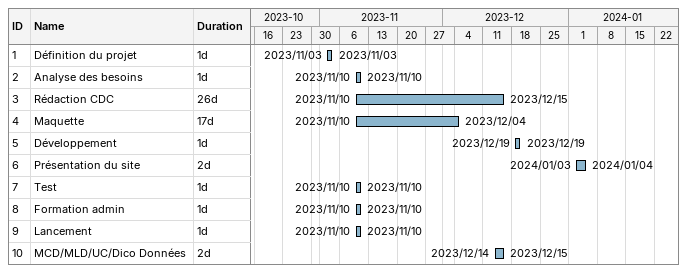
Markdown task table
| ID | Task | Duration | Start | Finish |
|---|---|---|---|---|
| 1 | Définition du projet | 1d | 2023-11-03 | 2023-11-03 |
| 2 | Analyse des besoins | 1d | 2023-11-10 | 2023-11-10 |
| 3 | Rédaction CDC | 26d | 2023-11-10 | 2023-12-15 |
| 4 | Maquette | 17d | 2023-11-10 | 2023-12-04 |
| 5 | Développement | 1d | 2023-12-19 | 2023-12-19 |
| 6 | Présentation du site | 2d | 2024-01-03 | 2024-01-04 |
| 7 | Test | 1d | 2023-11-10 | 2023-11-10 |
| 8 | Formation admin | 1d | 2023-11-10 | 2023-11-10 |
| 9 | Lancement | 1d | 2023-11-10 | 2023-11-10 |
| 10 | MCD/MLD/UC/Dico Données | 2d | 2023-12-14 | 2023-12-15 |
